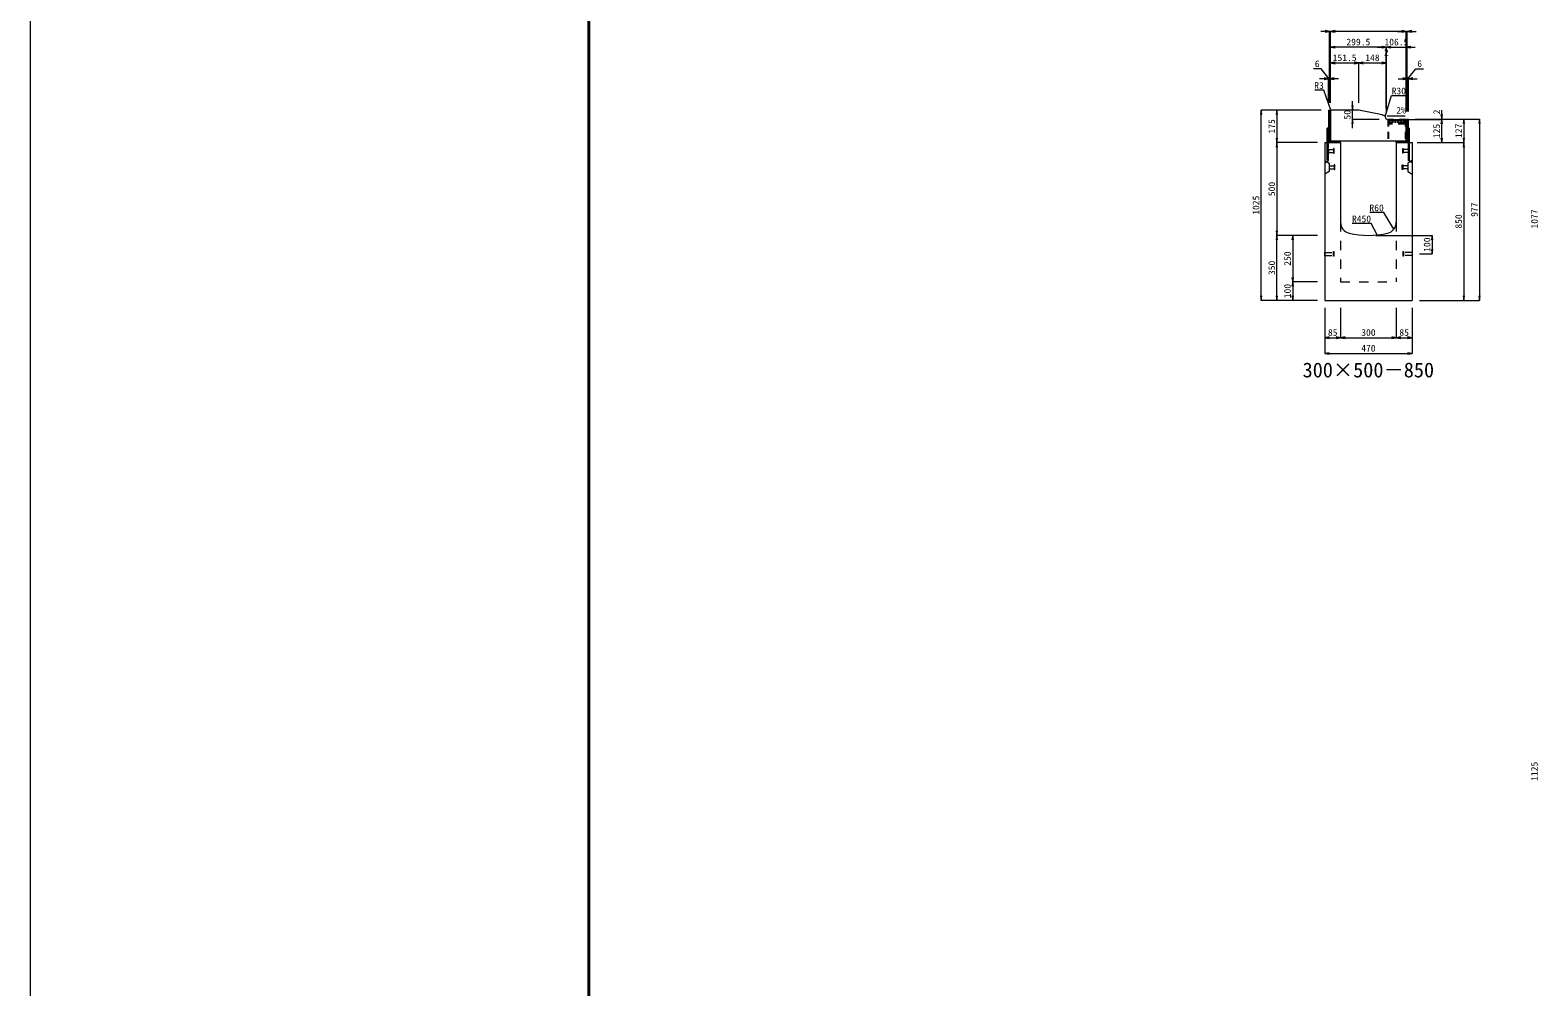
# Model space of a CAD drawing. Units: millimetres at full size. Extents: x -1809 to 57027, y -20349 to 17321.
# Drawn here: x -1809 to 6313, y -15195 to -10040 of the extents above; entities that cross this region are included whole.
import ezdxf
from ezdxf.enums import TextEntityAlignment as Align

# ---------------------------------------------------------------- set-up
doc = ezdxf.new("R2010")
doc.units = ezdxf.units.MM
doc.header["$LTSCALE"] = 50
for name, pattern in [('USER1', [2, 1, -1]), ('USER2', [1.35, 0.75, -0.6]), ('USER3', [1.35, 0.75, -0.6])]:
    doc.linetypes.add(name, pattern=pattern)
for name, color, linetype, lineweight in [('インサート', 3, 'USER2', 9), ('受枠', 3, 'Continuous', 5), ('図枠', 7, 'Continuous', 5), ('寸法線', 7, 'Continuous', 13), ('引出線', 4, 'Continuous', 13), ('本体', 2, 'Continuous', 13), ('補助線', 8, 'Continuous', 13), ('ｸﾞﾚｰﾁﾝｸﾞ', 7, 'USER3', 9)]:
    doc.layers.add(name, color=color, linetype=linetype, lineweight=lineweight)
doc.layers.add('文字', color=7, linetype='Continuous')
doc.styles.add('ＭＳ 明朝', font='')
doc.styles.get('ＭＳ 明朝').set_extended_font_data('MS Mincho')

# ---------------------------------------------------------------- blocks, each defined once
blk = doc.blocks.new('open_arrow')
at = {"color": 0, "linetype": 'Continuous', "lineweight": -2}
blk.add_lwpolyline([(7.5, 1.25), (0, 0), (7.5, -1.25)], dxfattribs=at)

msp = doc.modelspace()

# ---------------------------------------------------------------- linework, layer by layer
at = {"layer": 'インサート'}
for p, q in [((5185, -10682.55), (5212, -10682.55)), ((5185, -10682.55), (5185, -10699.55)), ((5185, -10699.55), (5212, -10699.55)), ((5215, -10678.55), (5212, -10678.55)), ((5212, -10678.55), (5212, -10703.55)), ((5212, -10703.55), (5215, -10703.55)), ((5215, -10703.55), (5215, -10678.55)), ((5585, -10678.55), (5588, -10678.55)), ((5585, -10703.55), (5585, -10678.55)), ((5588, -10703.55), (5585, -10703.55)), ((5588, -10678.55), (5588, -10703.55)), ((5615, -10682.55), (5588, -10682.55)), ((5615, -10699.55), (5588, -10699.55)), ((5615, -10682.55), (5615, -10699.55)), ((5188.2, -10770.55), (5215.2, -10770.55)), ((5188.2, -10770.55), (5188.2, -10787.55)), ((5188.2, -10787.55), (5215.2, -10787.55)), ((5218.2, -10766.55), (5215.2, -10766.55)), ((5215.2, -10766.55), (5215.2, -10791.55)), ((5215.2, -10791.55), (5218.2, -10791.55)), ((5218.2, -10791.55), (5218.2, -10766.55)), ((5581.8, -10766.55), (5584.8, -10766.55)), ((5581.8, -10791.55), (5581.8, -10766.55)), ((5584.8, -10791.55), (5581.8, -10791.55)), ((5584.8, -10766.55), (5584.8, -10791.55)), ((5611.8, -10770.55), (5584.8, -10770.55)), ((5611.8, -10787.55), (5584.8, -10787.55)), ((5611.8, -10770.55), (5611.8, -10787.55)), ((5165, -11237.55), (5211, -11237.55)), ((5165, -11254.55), (5165, -11237.55)), ((5165, -11254.55), (5211, -11254.55)), ((5211, -11258.55), (5211, -11233.55)), ((5211, -11233.55), (5215, -11233.55)), ((5215, -11258.55), (5211, -11258.55)), ((5215, -11258.55), (5215, -11233.55)), ((5585, -11233.55), (5589, -11233.55)), ((5585, -11233.55), (5585, -11258.55)), ((5589, -11258.55), (5585, -11258.55)), ((5589, -11233.55), (5589, -11258.55)), ((5635, -11237.55), (5589, -11237.55)), ((5635, -11254.55), (5589, -11254.55)), ((5635, -11237.55), (5635, -11254.55))]:
    msp.add_line(p, q, dxfattribs=at)
at = {"layer": '受枠'}
for p, q in [((5185, -10471.05), (5185, -10646.05)), ((5185, -10471.05), (5191, -10471.05)), ((5185, -10471.05), (5191, -10471.05)), ((5191, -10471.05), (5191, -10640.05)), ((5609, -10519.06), (5609, -10640.05)), ((5609, -10519.06), (5615, -10519.06)), ((5615, -10646.05), (5615, -10519.06)), ((5178, -10741.05), (5178, -10569.06)), ((5184, -10569.06), (5178, -10569.06)), ((5184, -10741.05), (5184, -10569.06)), ((5616, -10741.05), (5616, -10569.06)), ((5616, -10569.06), (5622, -10569.06)), ((5622, -10741.05), (5622, -10569.06)), ((5250, -10646.05), (5185, -10646.05)), ((5191, -10640.05), (5250, -10640.05)), ((5250, -10646.05), (5250, -10640.05)), ((5550, -10640.05), (5550, -10646.05)), ((5550, -10640.05), (5609, -10640.05)), ((5550, -10646.05), (5550, -10640.05)), ((5615, -10646.05), (5550, -10646.05)), ((5184, -10741.05), (5178, -10741.05)), ((5616, -10741.05), (5622, -10741.05))]:
    msp.add_line(p, q, dxfattribs=at)
at = {"layer": '図枠', "color": 1, "lineweight": 20}
msp.add_line((-1809.12, 17321.32), (-1809.12, -20349.36), dxfattribs=at)
at = {"layer": '図枠', "lineweight": 40}
msp.add_line((1200, -18146.05), (1200, -1526.05), dxfattribs=at)
at = {"layer": '寸法線'}
for p, q in [((5244, -10046.93), (5143, -10046.93)), ((5191, -10431.03), (5191, -10046.93)), ((5196, -10431.03), (5196, -10046.93)), ((5604, -10046.93), (5196, -10046.93)), ((5196, -10431.03), (5196, -10046.93)), ((5556, -10046.93), (5657, -10046.93)), ((5604, -10479.23), (5604, -10046.93)), ((5604, -10479.23), (5604, -10046.93)), ((5609, -10479.04), (5609, -10046.93)), ((5495.51, -10131.93), (5196, -10131.93)), ((5196, -10431.03), (5196, -10131.93)), ((5447.51, -10131.93), (5545.44, -10131.93)), ((5449.44, -10131.93), (5652, -10131.93)), ((5495.51, -10461.09), (5495.51, -10131.93)), ((5495.51, -10461.09), (5495.51, -10131.93)), ((5497.44, -10481.08), (5497.44, -10131.93)), ((5497.44, -10481.08), (5497.44, -10131.93)), ((5604, -10479.23), (5604, -10131.93)), ((5196, -10216.93), (5347.5, -10216.93)), ((5196, -10431.03), (5196, -10216.93)), ((5347.5, -10431.03), (5347.5, -10216.93)), ((5347.5, -10216.93), (5495.51, -10216.93)), ((5347.5, -10431.03), (5347.5, -10216.93)), ((5495.51, -10461.09), (5495.51, -10216.93)), ((5144.67, -10249.13), (5103.44, -10249.13)), ((5239, -10301.93), (5137, -10301.93)), ((5188, -10301.93), (5144.67, -10249.13)), ((5185, -10431.03), (5185, -10301.93)), ((5191, -10431.03), (5191, -10301.93)), ((5561, -10301.93), (5663, -10301.93)), ((5609, -10479.04), (5609, -10301.93)), ((5612, -10301.93), (5655.33, -10249.13)), ((5615, -10479.04), (5615, -10301.93)), ((5655.33, -10249.13), (5696.56, -10249.13)), ((4822.06, -11496.05), (4822.06, -10471.05)), ((5144.98, -10471.05), (4822.06, -10471.05)), ((4907.06, -10471.05), (4907.06, -10646.05)), ((5144.98, -10471.05), (4907.06, -10471.05)), ((5313.83, -10471.05), (5307.48, -10471.05)), ((5313.83, -10569.11), (5313.83, -10423.05)), ((5794.94, -10569.1), (5794.94, -10471.25)), ((5457.42, -10521.11), (5313.83, -10521.11)), ((5544.46, -10521.1), (5794.94, -10521.1)), ((5544.46, -10521.1), (5794.94, -10521.1)), ((5651.02, -10519.25), (5794.94, -10519.25)), ((5655.02, -10519.06), (5913.78, -10519.06)), ((5655.02, -10519.06), (5998.78, -10519.06)), ((5794.94, -10646.05), (5794.94, -10521.1)), ((5913.78, -10519.06), (5913.78, -10646.05)), ((5998.78, -10519.06), (5998.78, -11496.05)), ((5124.98, -10646.05), (4907.06, -10646.05)), ((4907.06, -10646.05), (4907.06, -11146.05)), ((5124.98, -10646.05), (4907.06, -10646.05)), ((5662.02, -10646.05), (5794.94, -10646.05)), ((5675.02, -10646.05), (5913.78, -10646.05)), ((5675.02, -10646.05), (5913.78, -10646.05)), ((5913.78, -10646.05), (5913.78, -11496.05)), ((5124.98, -11146.05), (4907.06, -11146.05)), ((4907.06, -11496.05), (4907.06, -11146.05)), ((5124.98, -11146.05), (4907.06, -11146.05)), ((4992.06, -11146.05), (4992.06, -11396.05)), ((5124.98, -11146.05), (4992.06, -11146.05)), ((5440.02, -11146.05), (5743.78, -11146.05)), ((5743.78, -11146.05), (5743.78, -11246.05)), ((5675.02, -11246.05), (5743.78, -11246.05)), ((5124.98, -11396.05), (4992.06, -11396.05)), ((4992.06, -11396.05), (4992.06, -11496.05)), ((5124.98, -11396.05), (4992.06, -11396.05)), ((5124.98, -11496.05), (4822.06, -11496.05)), ((5124.98, -11496.05), (4907.06, -11496.05)), ((5124.98, -11496.05), (4992.06, -11496.05)), ((5675.02, -11496.05), (5913.78, -11496.05)), ((5675.02, -11496.05), (5998.78, -11496.05)), ((5165, -11536.07), (5165, -11697.21)), ((5165, -11536.07), (5165, -11782.21)), ((5250, -11536.07), (5250, -11697.21)), ((5250, -11536.07), (5250, -11697.21)), ((5550, -11536.07), (5550, -11697.21)), ((5550, -11536.07), (5550, -11697.21)), ((5635, -11536.07), (5635, -11697.21)), ((5635, -11536.07), (5635, -11782.21)), ((5165, -11697.21), (5250, -11697.21)), ((5250, -11697.21), (5550, -11697.21)), ((5550, -11697.21), (5635, -11697.21)), ((5165, -11782.21), (5635, -11782.21))]:
    msp.add_line(p, q, dxfattribs=at)
at = {"layer": '引出線'}
for points in [[(5196.88, -10471.93), (5159.65, -10363.53), (5111.92, -10363.53)], [(5489.42, -10505.21), (5525.11, -10392.88), (5599.79, -10392.88)], [(5501.31, -10501.75), (5550.05, -10501.21), (5598.81, -10501.21)], [(5537.07, -11112.74), (5482.66, -11022.84), (5407.98, -11022.84)], [(5446.44, -11143.65), (5414.22, -11082.51), (5313.21, -11082.51)]]:
    msp.add_lwpolyline(points, dxfattribs=at)
at = {"layer": '本体', "lineweight": 20}
for p, q in [((5196, -10474.05), (5196, -10639.05)), ((5347.5, -10471.05), (5198.95, -10471.05)), ((5473.81, -10496.66), (5347.5, -10471.05)), ((5497.44, -10521.1), (5604, -10519.25)), ((5604, -10639.05), (5604, -10519.25)), ((5604, -10639.05), (5196, -10639.05))]:
    msp.add_line(p, q, dxfattribs=at)
at = {"layer": '本体'}
for p, q in [((5165, -10646.05), (5165, -11496.05)), ((5165, -10646.05), (5250, -10646.05)), ((5250, -10646.05), (5250, -11075.53)), ((5550, -10646.05), (5550, -11075.53)), ((5550, -10646.05), (5635, -10646.05)), ((5635, -10646.05), (5635, -11496.05)), ((5165, -11496.05), (5635, -11496.05))]:
    msp.add_line(p, q, dxfattribs=at)
at = {"layer": '本体', "linetype": 'USER2', "lineweight": 9}
for p, q in [((5185, -10743.05), (5185, -10646.05)), ((5615, -10743.05), (5615, -10646.05)), ((5165, -10755.55), (5185, -10743.05)), ((5635, -10755.55), (5615, -10743.05))]:
    msp.add_line(p, q, dxfattribs=at)
at = {"layer": '本体', "lineweight": 9}
for p, q in [((5165, -10742.05), (5188.2, -10756.55)), ((5188.2, -10801.55), (5165, -10816.05)), ((5188.2, -10756.55), (5188.2, -10801.55)), ((5634.58, -10742.31), (5611.8, -10756.55)), ((5611.8, -10756.55), (5611.8, -10801.55)), ((5611.8, -10801.55), (5635, -10816.05))]:
    msp.add_line(p, q, dxfattribs=at)
at = {"layer": '本体', "linetype": 'USER1', "lineweight": 15}
for p, q in [((5250, -11075.53), (5250, -11396.05)), ((5550, -11075.53), (5550, -11396.05)), ((5250, -11396.05), (5550, -11396.05))]:
    msp.add_line(p, q, dxfattribs=at)
at = {"layer": '本体', "lineweight": 20}
for centre, radius, start, end in [((5199, -10474.05), 3, 90, 180), ((5467.85, -10526.06), 30, 9.51572, 78.54145)]:
    msp.add_arc(centre, radius, start, end, dxfattribs=at)
at = {"layer": '本体'}
for centre, radius, start, end in [((5310, -11075.53), 60, 180, 256.65764), ((5490, -11075.53), 60, 283.34236, 0), ((5400, -10696.05), 450, 256.65764, 283.34236)]:
    msp.add_arc(centre, radius, start, end, dxfattribs=at)
at = {"layer": '補助線'}
msp.add_line((5473.82, -10496.71), (5475.55, -10497.06), dxfattribs=at)
at = {"layer": 'ｸﾞﾚｰﾁﾝｸﾞ', "linetype": 'USER2', "lineweight": 5}
for p, q in [((5602.5, -10521.05), (5504.5, -10521.05)), ((5504.5, -10521.05), (5504.5, -10639.05)), ((5509, -10557.55), (5504.5, -10557.55)), ((5509, -10521.05), (5509, -10639.05)), ((5598, -10540.05), (5509, -10540.05)), ((5598, -10546.05), (5509, -10546.05)), ((5513.5, -10540.05), (5513.5, -10521.05)), ((5518, -10540.05), (5518, -10521.05)), ((5518, -10527.05), (5528.6, -10527.05)), ((5528.6, -10540.05), (5528.6, -10521.05)), ((5533.1, -10540.05), (5533.1, -10521.05)), ((5533.1, -10527.05), (5543.7, -10527.05)), ((5543.7, -10540.05), (5543.7, -10521.05)), ((5548.2, -10540.05), (5548.2, -10521.05)), ((5548.2, -10527.05), (5558.8, -10527.05)), ((5558.8, -10540.05), (5558.8, -10521.05)), ((5563.3, -10540.05), (5563.3, -10521.05)), ((5563.3, -10527.05), (5573.9, -10527.05)), ((5573.9, -10540.05), (5573.9, -10521.05)), ((5578.4, -10540.05), (5578.4, -10521.05)), ((5578.4, -10527.05), (5589, -10527.05)), ((5589, -10540.05), (5589, -10521.05)), ((5593.5, -10540.05), (5593.5, -10521.05)), ((5598, -10521.05), (5598, -10639.05)), ((5602.5, -10521.05), (5602.5, -10639.05)), ((5509, -10620.55), (5504.5, -10620.55))]:
    msp.add_line(p, q, dxfattribs=at)

# ---------------------------------------------------------------- block references
at = {"layer": '寸法線', "xscale": 3.2, "yscale": 3.2}
for p, rotation in [((5191, -10046.93), 180), ((5604, -10046.93), 180), ((5604, -10046.93), 180), ((5495.51, -10131.93), 180), ((5495.51, -10131.93), 180), ((5497.44, -10131.93), 180), ((5347.5, -10216.93), 180), ((5495.51, -10216.93), 180), ((5185, -10301.93), 180), ((5609, -10301.93), 180), ((4822.06, -10471.05), 270), ((4907.06, -10471.05), 270), ((5313.83, -10471.05), 90), ((5313.83, -10521.11), 270), ((5794.94, -10519.25), 90), ((5794.94, -10521.1), 270), ((5794.94, -10521.1), 270), ((5913.78, -10519.06), 270), ((5998.78, -10519.06), 270), ((4907.06, -10646.05), 90), ((5794.94, -10646.05), 90), ((5913.78, -10646.05), 90), ((4907.06, -10646.05), 270), ((5913.78, -10646.05), 270), ((4907.06, -11146.05), 90), ((4907.06, -11146.05), 270), ((4992.06, -11146.05), 270), ((5743.78, -11146.05), 270), ((5743.78, -11246.05), 90), ((4992.06, -11396.05), 90), ((4992.06, -11396.05), 270), ((4822.06, -11496.05), 90), ((4907.06, -11496.05), 90), ((4992.06, -11496.05), 90), ((5913.78, -11496.05), 90), ((5998.78, -11496.05), 90), ((5250, -11697.21), 180), ((5550, -11697.21), 180), ((5635, -11697.21), 180), ((5635, -11782.21), 180)]:
    msp.add_blockref('open_arrow', p, dxfattribs=dict(at, rotation=rotation))
for p in [(5196, -10046.93), (5196, -10046.93), (5609, -10046.93), (5196, -10131.93), (5497.44, -10131.93), (5604, -10131.93), (5196, -10216.93), (5347.5, -10216.93), (5191, -10301.93), (5615, -10301.93), (5165, -11697.21), (5250, -11697.21), (5550, -11697.21), (5165, -11782.21)]:
    msp.add_blockref('open_arrow', p, dxfattribs=at)
at = {"layer": '引出線', "xscale": 0.0533, "yscale": 0.0533}
for p, rotation in [((5196.88, -10471.93), 109), ((5489.42, -10505.21), 72.4), ((5501.31, -10501.75), 0.6), ((5537.07, -11112.74), 121.2), ((5446.44, -11143.65), 117.8)]:
    msp.add_blockref('open_arrow', p, dxfattribs=dict(at, rotation=rotation))

# ---------------------------------------------------------------- texts
at = {"layer": '寸法線', "style": 'ＭＳ 明朝', "width": 1.05}
for s, p in [('299.5', (5345.75, -10103.91)), ('2', (5496.47, -10159.95)), ('106.5', (5550.72, -10103.91)), ('6', (5124.05, -10221.11)), ('151.5', (5271.75, -10188.91)), ('148', (5421.5, -10188.91)), ('6', (5675.95, -10221.11)), ('85', (5207.5, -11669.19)), ('300', (5400, -11669.19)), ('85', (5592.5, -11669.19)), ('470', (5400, -11754.19))]:
    msp.add_text(s, height=36.03, dxfattribs=at).set_placement(p, align=Align.MIDDLE_CENTER)
for s, p in [('50', (5285.81, -10496.08)), ('2', (5766.92, -10480.99)), ('175', (4879.04, -10558.55)), ('125', (5766.92, -10583.58)), ('127', (5885.76, -10582.56)), ('500', (4879.04, -10896.05)), ('1025', (4794.04, -10983.55)), ('850', (5885.76, -11071.05)), ('977', (5970.76, -11007.56)), ('1077', (6294.04, -11057.55)), ('100', (5715.76, -11196.05)), ('350', (4879.04, -11321.05)), ('250', (4964.04, -11271.05)), ('100', (4964.04, -11446.05)), ('1125', (6294.04, -14033.55))]:
    msp.add_text(s, height=36.03, rotation=90, dxfattribs=at).set_placement(p, align=Align.MIDDLE_CENTER)
at = {"layer": '引出線', "style": 'ＭＳ 明朝', "width": 1.05}
for s, p in [('R3', (5159.65, -10320.33)), ('R450', (5414.22, -11039.31)), ('R60', (5482.66, -10979.64))]:
    msp.add_text(s, height=36.03, dxfattribs=at).set_placement(p, align=Align.TOP_RIGHT)
for s, p in [('R30', (5525.11, -10349.68)), ('2%', (5550.05, -10454.3))]:
    msp.add_text(s, height=36.03, dxfattribs=at).set_placement(p, align=Align.TOP_LEFT)
at = {"layer": '文字', "style": 'ＭＳ 明朝'}
msp.add_text('300×500－850', height=80.06, dxfattribs=at).set_placement((5399.52, -11871.03), align=Align.MIDDLE_CENTER)

doc.saveas('drawing.dxf')
